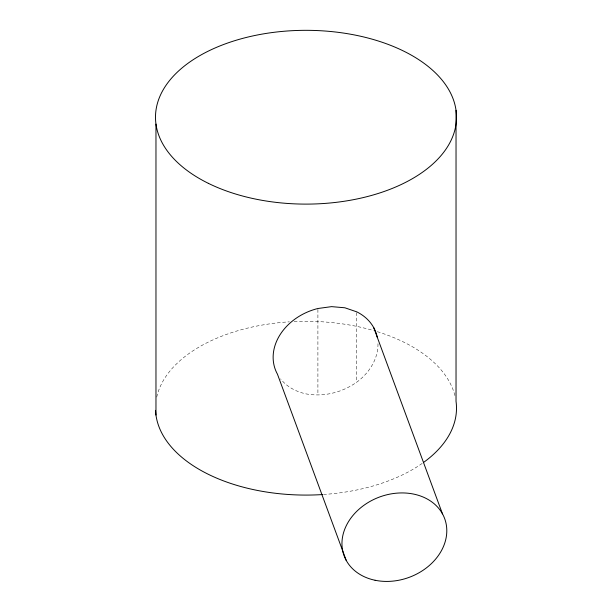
<?xml version="1.0" encoding="UTF-8"?>
<svg xmlns="http://www.w3.org/2000/svg" width="612" height="612" viewBox="0 0 612 612"><rect width="100%" height="100%" fill="white"/><g stroke="black" fill="none" stroke-linecap="round" stroke-linejoin="round"><path stroke-width="0.46" stroke-dasharray="3.06 2.29" d="M356.329 312.656L356.329 382.27M317.903 309.45L317.903 394.931M422.173 463.429A150.498 86.889 0 0 1 323.603 494.481M156.733 397.066A150.498 86.889 0 0 1 289.354 321.828M294.097 321.568A150.498 86.889 0 0 1 373.55 330.541M377.313 331.673A150.498 86.889 0 0 1 455.206 396.813M377.979 343.714A53.604 42.809 -20.3 0 1 358.127 381.146C343.409 392.177 324.444 397.219 306.26 393.929A53.604 42.809 -20.3 0 1 280.579 378.874"/><path stroke-width="0.92" d="M373.68 327.55L442.484 513.873M346.254 560.485L277.443 374.162A53.604 42.809 -20.3 0 1 317.903 308.502L331.589 306.635L344.862 307.782L356.819 311.868A53.604 42.809 -20.3 0 1 377.244 337.166M456.032 110.344L456.032 401.319A150.498 86.889 0 0 1 423.818 462.251M155.968 124.091L155.968 415.058M322.646 494.55A150.498 86.889 0 0 1 155.547 410.354M208.332 183.325A150.498 86.889 0 0 0 453.997 133.003A150.498 86.889 0 0 0 255.671 35.328A150.498 86.889 0 0 0 208.332 183.325M375.072 580.253A53.604 42.809 -20.3 0 0 446.24 524.4A53.604 42.809 -20.3 0 0 361.807 506.889A53.604 42.809 -20.3 0 0 375.072 580.253"/></g></svg>
